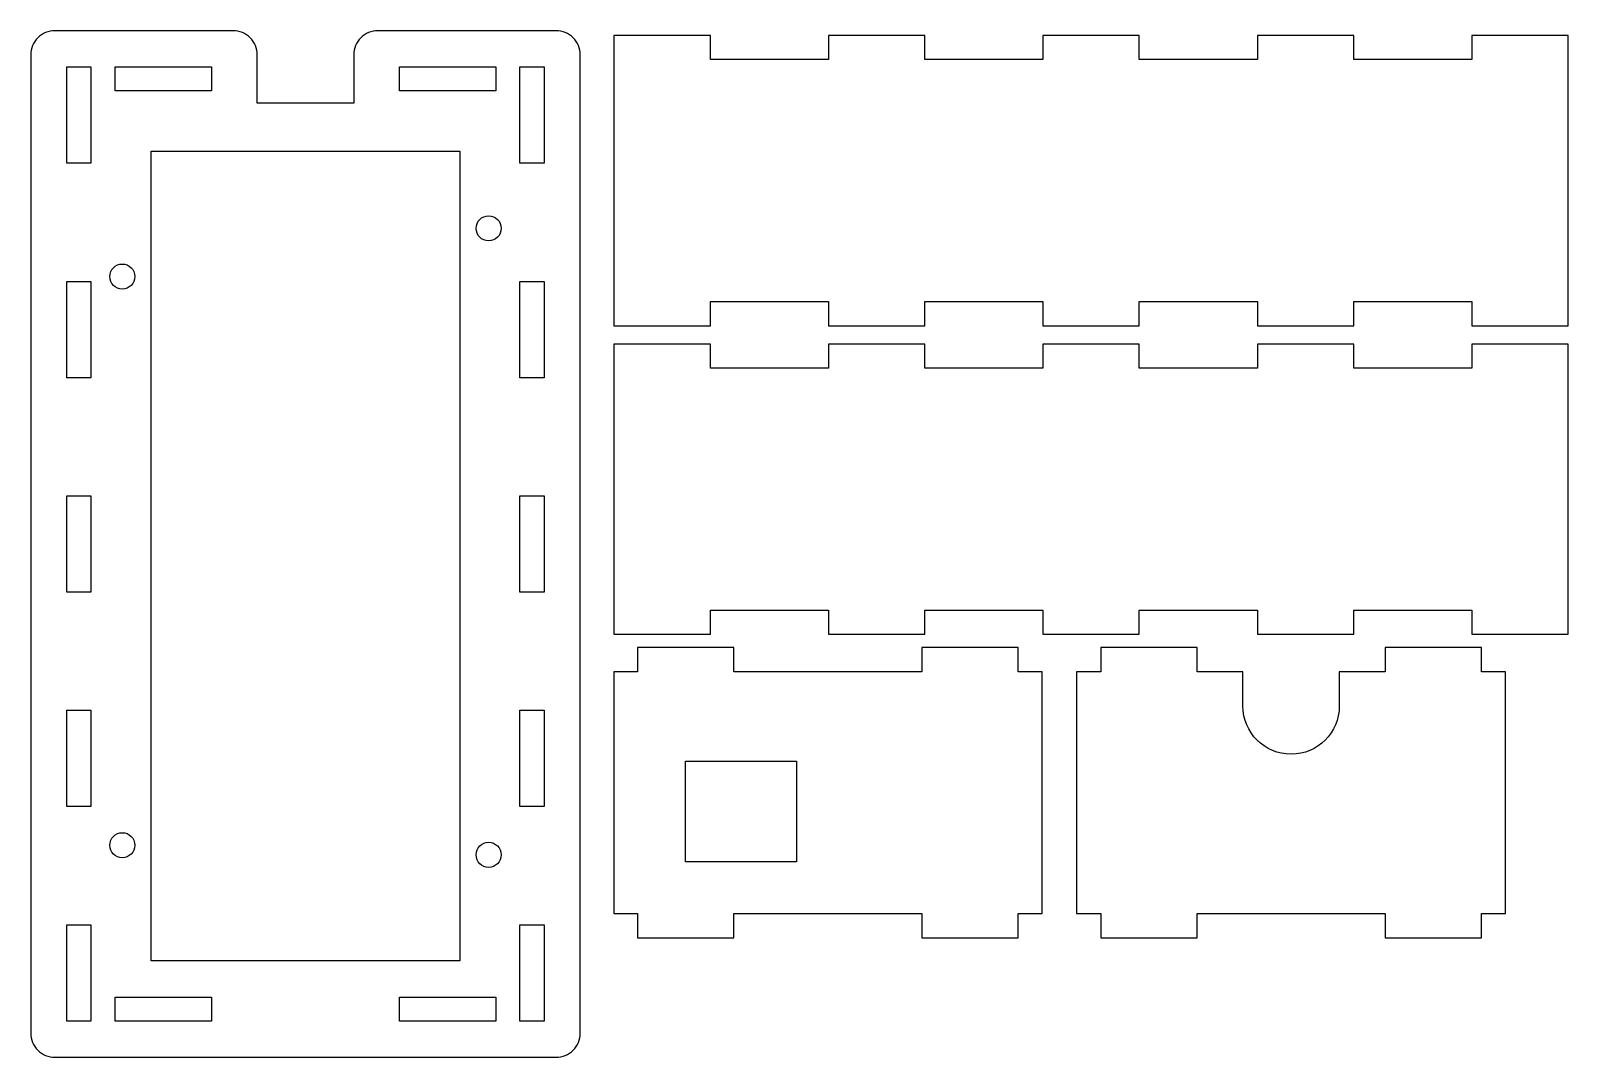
# Model space of a CAD drawing. Header units: inches. Extents: x 0.08 to 8.05, y -5.4 to -0.08.
import ezdxf

# ---------------------------------------------------------------- set-up
doc = ezdxf.new("R2010")
doc.units = ezdxf.units.IN
doc.header["$MEASUREMENT"] = 0
doc.layers.get('0').update_dxf_attribs({"linetype": 'CONTINUOUS'})

msp = doc.modelspace()

# ---------------------------------------------------------------- linework, layer by layer
for points in [[(2.8, -5.4, 0.414214), (2.925, -5.275), (2.925, -0.2, 0.414214), (2.8, -0.075), (1.875, -0.075, 0.414214), (1.75, -0.2), (1.75, -0.45), (1.25, -0.45), (1.25, -0.2, 0.414214), (1.125, -0.075), (0.2, -0.075, 0.414214), (0.075, -0.2), (0.075, -5.275, 0.414214), (0.2, -5.4)], [(6.3625, -3.578), (6.3625, -3.4), (6.125, -3.4), (6.125, -3.275), (5.625, -3.275), (5.625, -3.4), (5.5, -3.4), (5.5, -4.655), (5.625, -4.655), (5.625, -4.78), (6.125, -4.78), (6.125, -4.655), (7.1, -4.655), (7.1, -4.78), (7.6, -4.78), (7.6, -4.655), (7.725, -4.655), (7.725, -3.4), (7.6, -3.4), (7.6, -3.275), (7.1, -3.275), (7.1, -3.4), (6.8625, -3.4), (6.8625, -3.578, -1)]]:
    msp.add_lwpolyline(points, format="xyb", close=True)
for points in [[(7.55, -0.1), (7.55, -0.225), (6.9375, -0.225), (6.9375, -0.1), (6.4375, -0.1), (6.4375, -0.225), (5.825, -0.225), (5.825, -0.1), (5.325, -0.1), (5.325, -0.225), (4.7125, -0.225), (4.7125, -0.1), (4.2125, -0.1), (4.2125, -0.225), (3.6, -0.225), (3.6, -0.1), (3.1, -0.1), (3.1, -1.605), (3.6, -1.605), (3.6, -1.48), (4.2125, -1.48), (4.2125, -1.605), (4.7125, -1.605), (4.7125, -1.48), (5.325, -1.48), (5.325, -1.605), (5.825, -1.605), (5.825, -1.48), (6.4375, -1.48), (6.4375, -1.605), (6.9375, -1.605), (6.9375, -1.48), (7.55, -1.48), (7.55, -1.605), (8.05, -1.605), (8.05, -0.1)], [(0.3875, -0.2625), (0.3875, -0.7625), (0.2625, -0.7625), (0.2625, -0.2625)], [(1.0125, -0.2625), (1.0125, -0.3875), (0.5125, -0.3875), (0.5125, -0.2625)], [(2.4875, -0.2625), (2.4875, -0.3875), (1.9875, -0.3875), (1.9875, -0.2625)], [(2.7375, -0.2625), (2.7375, -0.7625), (2.6125, -0.7625), (2.6125, -0.2625)], [(2.3, -0.7), (2.3, -4.9), (0.7, -4.9), (0.7, -0.7)], [(0.3875, -1.375), (0.3875, -1.875), (0.2625, -1.875), (0.2625, -1.375)], [(2.7375, -1.375), (2.7375, -1.875), (2.6125, -1.875), (2.6125, -1.375)], [(7.55, -1.7), (7.55, -1.825), (6.9375, -1.825), (6.9375, -1.7), (6.4375, -1.7), (6.4375, -1.825), (5.825, -1.825), (5.825, -1.7), (5.325, -1.7), (5.325, -1.825), (4.7125, -1.825), (4.7125, -1.7), (4.2125, -1.7), (4.2125, -1.825), (3.6, -1.825), (3.6, -1.7), (3.1, -1.7), (3.1, -3.205), (3.6, -3.205), (3.6, -3.08), (4.2125, -3.08), (4.2125, -3.205), (4.7125, -3.205), (4.7125, -3.08), (5.325, -3.08), (5.325, -3.205), (5.825, -3.205), (5.825, -3.08), (6.4375, -3.08), (6.4375, -3.205), (6.9375, -3.205), (6.9375, -3.08), (7.55, -3.08), (7.55, -3.205), (8.05, -3.205), (8.05, -1.7)], [(0.3875, -2.4875), (0.3875, -2.9875), (0.2625, -2.9875), (0.2625, -2.4875)], [(2.7375, -2.4875), (2.7375, -2.9875), (2.6125, -2.9875), (2.6125, -2.4875)], [(3.7216, -4.78), (3.7216, -4.655), (4.6966, -4.655), (4.6966, -4.78), (5.1966, -4.78), (5.1966, -4.655), (5.3216, -4.655), (5.3216, -3.4), (5.1966, -3.4), (5.1966, -3.275), (4.6966, -3.275), (4.6966, -3.4), (3.7216, -3.4), (3.7216, -3.275), (3.2216, -3.275), (3.2216, -3.4), (3.1, -3.4), (3.1, -4.655), (3.2216, -4.655), (3.2216, -4.78)], [(0.3875, -3.6), (0.3875, -4.1), (0.2625, -4.1), (0.2625, -3.6)], [(2.7375, -3.6), (2.7375, -4.1), (2.6125, -4.1), (2.6125, -3.6)], [(4.0476, -3.864), (4.0476, -4.387), (3.4706, -4.387), (3.4706, -3.864)], [(0.3875, -4.7125), (0.3875, -5.2125), (0.2625, -5.2125), (0.2625, -4.7125)], [(2.7375, -4.7125), (2.7375, -5.2125), (2.6125, -5.2125), (2.6125, -4.7125)], [(1.0125, -5.0875), (1.0125, -5.2125), (0.5125, -5.2125), (0.5125, -5.0875)], [(2.4875, -5.0875), (2.4875, -5.2125), (1.9875, -5.2125), (1.9875, -5.0875)]]:
    msp.add_lwpolyline(points, close=True)
for centre in [(2.45, -1.1), (0.55, -1.35), (0.55, -4.3), (2.45, -4.35)]:
    msp.add_circle(centre, 0.065)

doc.saveas('drawing.dxf')
